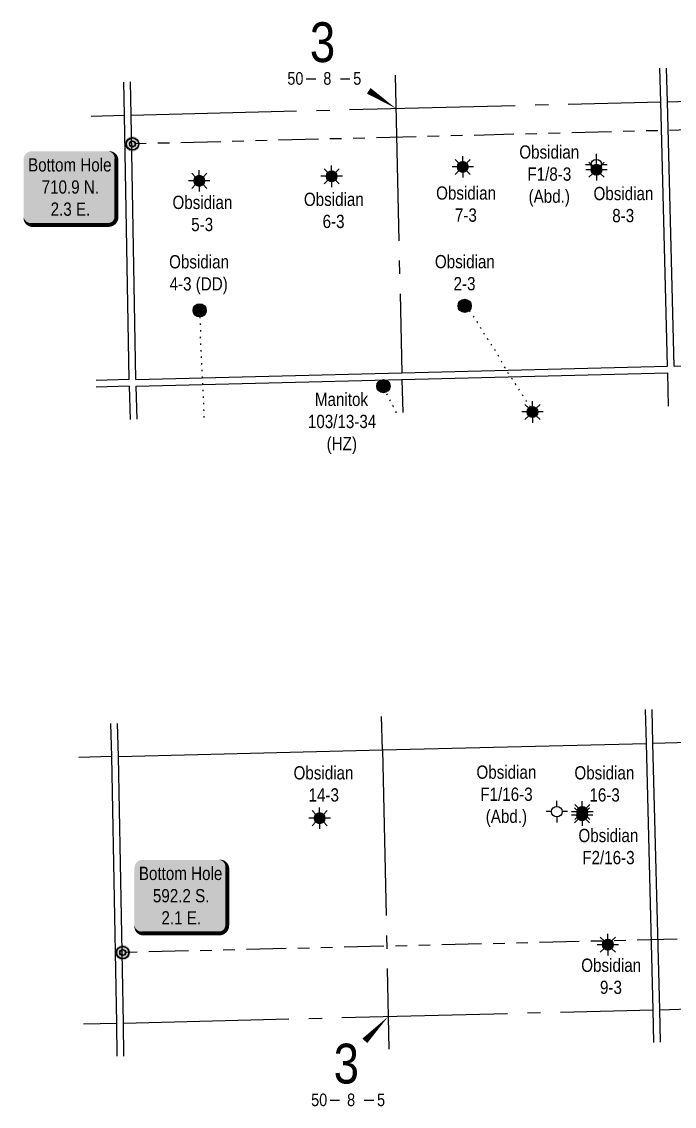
# Model space of a CAD drawing. Extents: x 626550 to 632078, y 5902939 to 5909485.
# Drawn here: x 630402 to 630895, y 5903081 to 5903899 of the extents above; entities that cross this region are included whole.
import ezdxf
from ezdxf.enums import TextEntityAlignment as Align

# ---------------------------------------------------------------- set-up
doc = ezdxf.new("R2010")
doc.units = 0
doc.header["$LTSCALE"] = 5
for name, pattern in [('foc-DOT', [1, 0.2, -0.8]), ('foc-DRILLPATH', [14.75, 6, -1.75, 1.75, -1.75, 1.75, -1.75]), ('foc-QUARTERLINE', [33, 25, -3, 2, -3])]:
    doc.linetypes.add(name, pattern=pattern)
for name, color, linetype in [('10', 1, 'Continuous'), ('9', 3, 'Continuous'), ('ABADATA-DRILL', 8, 'foc-DOT'), ('ABADATA-DRILL-T', 8, 'Continuous'), ('CG-NOTES', 7, 'Continuous'), ('L-MON', 1, 'Continuous'), ('L-QSEC', 8, 'foc-QUARTERLINE'), ('L-SEC', 7, 'Continuous'), ('L-SECLBL', 7, 'Continuous'), ('P-PDRILLPATH', 12, 'foc-DRILLPATH')]:
    doc.layers.add(name, color=color, linetype=linetype)
doc.styles.add('80', font='ARIALN.TTF', dxfattribs={"height": 10})
doc.styles.add('80L', font='ARIALN.TTF', dxfattribs={"height": 10})
doc.styles.add('SIMPLEX', font='ARIALN.TTF')

# ---------------------------------------------------------------- blocks, each defined once
blk = doc.blocks.new('L-SECLBL')
at = {"layer": '9', "color": 7}
for p, q in [((-5.08, -27.83), (-12.29, -27.83)), ((20.7, -27.83), (13.5, -27.83))]:
    blk.add_line(p, q, dxfattribs=at)
at = {"layer": '10', "color": 2, "style": 'SIMPLEX'}
blk.add_attdef('SEC', text='', height=30, dxfattribs=at).set_placement((0, 0), align=Align.MIDDLE)
at = {"layer": '10', "color": 5, "style": '80L'}
blk.add_attdef('TWP', text='', height=9.5, dxfattribs=at).set_placement((-14.43, -27.37), align=Align.MIDDLE_RIGHT)
blk.add_attdef('RGE', text='', height=9.5, dxfattribs=at).set_placement((3.62, -27.37), align=Align.MIDDLE_CENTER)
blk.add_attdef('MER', text='', height=9.5, dxfattribs=at).set_placement((23.17, -27.37), align=Align.MIDDLE_LEFT)
blk = doc.blocks.new('GAS')
h = blk.add_hatch(color=255)
h.dxf.hatch_style = 1
edge = h.paths.add_edge_path()
edge.add_arc((0, 0), 0.9, 0, 360)
for p, q in [((-0.81, 0), (-1.62, 0)), ((-0.57, 0.57), (-1.14, 1.14)), ((0, 0.81), (0, 1.62)), ((0.57, 0.57), (1.14, 1.14)), ((1.62, 0), (0.81, 0)), ((-0.57, -0.57), (-1.14, -1.14)), ((0, -0.81), (0, -1.62)), ((1.14, -1.14), (0.57, -0.57))]:
    blk.add_line(p, q)
blk.add_circle((0, 0), 0.8)
blk = doc.blocks.new('BH-Existing')
at = {"layer": 'ABADATA-DRILL-T'}
h = blk.add_hatch(color=256, dxfattribs=at)
h.dxf.hatch_style = 1
edge = h.paths.add_edge_path()
edge.add_arc((0, 0), 0.5, 0, 360)
blk.add_circle((0, 0), 0.5, dxfattribs=at)
blk = doc.blocks.new('GABD')
for p, q in [((-0.81, 0), (-1.62, 0)), ((0, 0.81), (0, 1.62)), ((1.62, 0), (0.81, 0)), ((0, -0.81), (0, -1.62))]:
    blk.add_line(p, q)
blk.add_circle((0, 0), 0.8)
blk = doc.blocks.new('plbh')
at = {"layer": 'L-MON'}
h = blk.add_hatch(color=255, dxfattribs=at)
h.dxf.hatch_style = 1
edge = h.paths.add_edge_path()
edge.add_arc((0, 0), 1.16, 0, 360)
h = blk.add_hatch(color=256, dxfattribs=at)
h.dxf.hatch_style = 1
h.paths.add_polyline_path([(-0.96, 0, 1), (0.96, 0, 1)])
h.paths.add_polyline_path([(0.91, 0, -1), (-0.91, 0, -1)], flags=16)
h.paths.add_polyline_path([(0.45, 0, -1), (-0.45, 0, -1)], flags=0)
h = blk.add_hatch(color=256, dxfattribs=at)
h.dxf.hatch_style = 1
h.paths.add_polyline_path([(-0.45, 0, 1), (0.45, 0, 1)])
h.paths.add_polyline_path([(0.4, 0, -1), (-0.4, 0, -1)], flags=16)
at = {"layer": 'L-MON', "color": 240}
for radius in [0.96, 0.91, 0.45, 0.4]:
    blk.add_circle((0, 0), radius, dxfattribs=at)
blk = doc.blocks.new('*U528')
h = blk.add_hatch(color=255)
edge = h.paths.add_edge_path()
edge.add_line((-29, -28.5), (29, -28.5))
edge.add_arc((29, -22.5), 6, 270, 360)
edge.add_line((35, -22.5), (35, 21))
edge.add_arc((29, 21), 6, 0, 90)
edge.add_line((29, 27), (-29, 27))
edge.add_arc((-29, 21), 6, 90, 180)
edge.add_line((-35, 21), (-35, -22.5))
edge.add_arc((-29, -22.5), 6, 180, 270)
at = {"color": 14, "flags": 128}
blk.add_lwpolyline([(-29, -28.5, 3, 3, 0), (29, -28.5, 3, 3, 0.414214), (35, -22.5, 3, 3, 0), (35, 21, 3, 0, 0.414214), (29, 27, 0, 0, 0), (-29, 27, 0, 0, 0.414214), (-35, 21, 0, 0, 0), (-35, -22.5, 0, 3, 0.414214)], format="xyseb", close=True, dxfattribs=at)
at = {"color": 14, "style": '80'}
blk.add_attdef('ENTER_TEXT_001', (-26.85, -4.92), '', height=10, dxfattribs=at)

msp = doc.modelspace()

# ---------------------------------------------------------------- linework, layer by layer
at = {"layer": 'ABADATA-DRILL', "flags": 128}
for points in [[(630787.547, 5903604.564), (630787.565, 5903604.565), (630787.587, 5903604.568), (630787.6, 5903604.571), (630787.61, 5903604.571), (630787.642, 5903604.572), (630787.665, 5903604.573), (630787.687, 5903604.568), (630787.717, 5903604.564), (630787.75, 5903604.562), (630787.783, 5903604.556), (630787.813, 5903604.554), (630787.835, 5903604.552), (630787.853, 5903604.55), (630787.873, 5903604.548), (630787.893, 5903604.546), (630787.913, 5903604.549), (630787.93, 5903604.547), (630787.953, 5903604.548), (630787.978, 5903604.546), (630788.003, 5903604.539), (630788.023, 5903604.532), (630788.071, 5903604.511), (630788.084, 5903604.506), (630788.107, 5903604.494), (630788.117, 5903604.492), (630788.117, 5903604.497), (630788.098, 5903604.534), (630788.059, 5903604.621), (630788.015, 5903604.745), (630787.963, 5903604.908), (630787.896, 5903605.097), (630787.803, 5903605.297), (630787.697, 5903605.509), (630787.568, 5903605.758), (630787.423, 5903606.039), (630787.254, 5903606.352), (630787.068, 5903606.682), (630786.851, 5903607.029), (630786.611, 5903607.39), (630786.343, 5903607.766), (630786.058, 5903608.166), (630785.769, 5903608.588), (630785.464, 5903609.043), (630785.162, 5903609.49), (630784.854, 5903609.949), (630784.498, 5903610.472), (630784.123, 5903611.017), (630783.735, 5903611.582), (630783.339, 5903612.162), (630782.925, 5903612.768), (630782.519, 5903613.388), (630782.109, 5903614.019), (630781.689, 5903614.653), (630781.262, 5903615.292), (630780.86, 5903615.926), (630780.459, 5903616.616), (630780.064, 5903617.326), (630779.66, 5903618.04), (630779.243, 5903618.759), (630778.806, 5903619.48), (630778.352, 5903620.193), (630777.901, 5903620.871), (630776.978, 5903622.257), (630776.081, 5903623.653), (630775.205, 5903625.055), (630774.325, 5903626.442), (630773.39, 5903627.84), (630772.43, 5903629.227), (630771.461, 5903630.649), (630770.492, 5903632.079), (630769.547, 5903633.464), (630768.634, 5903634.873), (630767.764, 5903636.337), (630766.924, 5903637.85), (630766.09, 5903639.368), (630765.234, 5903640.878), (630764.376, 5903642.371), (630763.549, 5903643.847), (630762.681, 5903645.429), (630761.829, 5903646.989), (630760.907, 5903648.627), (630759.957, 5903650.205), (630758.975, 5903651.754), (630757.989, 5903653.273), (630756.983, 5903654.779), (630755.995, 5903656.263), (630754.974, 5903657.776), (630753.959, 5903659.265), (630752.991, 5903660.752), (630752.077, 5903662.18), (630751.146, 5903663.628), (630750.252, 5903665.052), (630749.371, 5903666.487), (630748.525, 5903667.882), (630747.718, 5903669.276), (630746.935, 5903670.658), (630746.136, 5903672.037), (630744.6, 5903674.554), (630743.836, 5903675.724), (630743.082, 5903676.789), (630742.355, 5903677.772), (630741.634, 5903678.723), (630740.933, 5903679.617), (630740.24, 5903680.444), (630739.549, 5903681.223), (630738.866, 5903681.983), (630738.704, 5903682.158), (630738.198, 5903682.717), (630737.544, 5903683.445), (630736.887, 5903684.163), (630736.377, 5903684.707)], [(630539.909, 5903600.382), (630539.882, 5903601.136), (630539.751, 5903603.791), (630539.619, 5903606.506), (630539.5, 5903609.196), (630539.4, 5903611.922), (630539.302, 5903614.638), (630539.101, 5903618.144), (630538.935, 5903620.798), (630538.832, 5903623.549), (630538.768, 5903626.318), (630538.678, 5903629.049), (630538.574, 5903631.627), (630538.427, 5903634.229), (630538.255, 5903636.868), (630538.121, 5903639.64), (630537.995, 5903642.395), (630537.811, 5903645.141), (630537.655, 5903647.828), (630537.515, 5903650.433), (630537.361, 5903652.947), (630537.206, 5903655.484), (630537.058, 5903657.936), (630537.013, 5903659.505), (630537.017, 5903660.308), (630537.042, 5903661.149), (630537.089, 5903662.003), (630537.139, 5903662.855), (630537.196, 5903664.487), (630537.17, 5903665.939), (630537.132, 5903666.598), (630537.083, 5903667.235), (630537.023, 5903667.879), (630536.983, 5903668.533), (630536.973, 5903669.188), (630536.973, 5903669.843), (630536.971, 5903670.493), (630536.966, 5903671.128), (630536.924, 5903672.355), (630536.861, 5903673.589), (630536.807, 5903674.833), (630536.722, 5903676.646), (630536.718, 5903676.701), (630536.462, 5903680.283), (630536.382, 5903681.239)], [(630684.764, 5903603.962), (630684.57, 5903604.355), (630683.52, 5903606.482), (630682.488, 5903608.58), (630681.446, 5903610.688), (630680.417, 5903612.798), (630679.416, 5903614.865), (630678.428, 5903616.904), (630677.402, 5903619.057), (630676.341, 5903621.319), (630675.041, 5903624.09)]]:
    msp.add_lwpolyline(points, dxfattribs=at)
at = {"layer": 'L-QSEC'}
for p, q in [((630683.999, 5903858.761), (630688.892, 5903634.091)), ((630889.449, 5903838.705), (631292.671, 5903849.259)), ((630484.626, 5903828.613), (630884.423, 5903838.574)), ((630454.576, 5903827.9), (630479.6, 5903828.488)), ((630689.002, 5903629.064), (630689.677, 5903604.083)), ((630674.324, 5903349.54), (630673.598, 5903374.805)), ((630674.324, 5903349.54), (630679.244, 5903123.654)), ((630883.605, 5903153.571), (631286.827, 5903164.124)), ((630478.782, 5903143.479), (630878.579, 5903153.44)), ((630448.732, 5903142.766), (630473.756, 5903143.354))]:
    msp.add_line(p, q, dxfattribs=at)
at = {"layer": 'L-SEC', "flags": 128}
for points in [[(630889.504, 5903639.067), (630884.423, 5903838.574), (630883.781, 5903863.915)], [(630894.531, 5903639.192), (630889.45, 5903838.702), (630888.808, 5903864.044)], [(630483.148, 5903629.017), (630479.6, 5903828.488), (630479.148, 5903853.477)], [(630488.175, 5903629.141), (630484.627, 5903828.577), (630484.175, 5903853.606)], [(630894.531, 5903639.192), (631095.206, 5903644.183), (631270.847, 5903648.618)], [(630488.175, 5903629.141), (630688.878, 5903634.091), (630889.507, 5903639.067)], [(630488.264, 5903624.114), (630689.002, 5903629.064), (630889.632, 5903634.04)], [(630890.321, 5903609.041), (630889.632, 5903634.04)], [(630483.11, 5903629.016), (630458.154, 5903628.387)], [(630483.113, 5903629.016), (630483.148, 5903629.017)], [(630483.237, 5903623.99), (630458.244, 5903623.359)], [(630483.237, 5903623.99), (630483.912, 5903598.999)], [(630488.264, 5903624.125), (630488.938, 5903599.123)], [(630488.265, 5903624.079), (630488.264, 5903624.114)], [(630879.206, 5903128.812), (630878.579, 5903153.44), (630873.484, 5903354.495), (630872.755, 5903379.985)], [(630884.233, 5903128.942), (630883.606, 5903153.568), (630878.51, 5903354.631), (630877.782, 5903380.116)], [(630474.2, 5903118.365), (630473.756, 5903143.354), (630470.119, 5903344.505), (630469.402, 5903369.495)], [(630479.227, 5903118.495), (630478.783, 5903143.443), (630475.146, 5903344.622), (630474.429, 5903369.625)], [(630878.51, 5903354.63), (631081.355, 5903360.083), (631259.368, 5903364.827)], [(630475.146, 5903344.629), (630674.324, 5903349.54), (630873.484, 5903354.495)], [(630470.119, 5903344.505), (630445.125, 5903343.915)]]:
    msp.add_lwpolyline(points, dxfattribs=at)
at = {"layer": 'L-SECLBL', "flags": 128}
for points in [[(630684.547, 5903833.594, 0, 4.998, 0), (630663.99, 5903846.931, 0, 0, 0)], [(630678.703, 5903148.46, 0, 4.998, 0), (630661.045, 5903130.047, 0, 0, 0)]]:
    msp.add_lwpolyline(points, format="xyseb", dxfattribs=at)
at = {"layer": 'P-PDRILLPATH', "flags": 128}
for points in [[(631658.172, 5903835.272), (631583.678, 5903834.547), (630485.678, 5903806.797)], [(631652.228, 5903153.889), (631635.084, 5903224.413), (630478.334, 5903196.663)]]:
    msp.add_lwpolyline(points, dxfattribs=at)

# ---------------------------------------------------------------- block references
at = {"layer": 'ABADATA-DRILL-T'}
for name, p, xscale, yscale, zscale in [('GABD', (630835.765, 5903791.164), 4.998401599999999, 4.998401599999999, 4.998401599999999), ('BH-Existing', (630536.375, 5903681.242), 9.996803199999999, 9.996803199999999, 9.996803199999999), ('BH-Existing', (630736.379, 5903684.697), 9.996803199999999, 9.996803199999999, 9.996803199999999), ('BH-Existing', (630675.044, 5903624.088), 9.996803199999999, 9.996803199999999, 9.996803199999999), ('GABD', (630805.963, 5903302.988), 4.998401599999999, 4.998401599999999, 4.998401599999999)]:
    msp.add_blockref(name, p, dxfattribs=dict(at, xscale=xscale, yscale=yscale, zscale=zscale))
at = {"layer": 'ABADATA-DRILL-T', "color": 6, "xscale": 4.998401599999999, "yscale": 4.998401599999999, "zscale": 4.998401599999999}
for p in [(630636.003, 5903782.41), (630734.919, 5903789.484), (630835.867, 5903787.354), (630536.088, 5903778.991), (630787.547, 5903604.564), (630824.993, 5903300.272), (630825.177, 5903302.753), (630626.923, 5903298.074), (630844.397, 5903202.591)]:
    msp.add_blockref('GAS', p, dxfattribs=at)
at = {"layer": 'CG-NOTES', "color": 3}
ref = msp.add_blockref('*U528', (630438.559, 5903774.236), dxfattribs=dict(at, xscale=0.99968032, yscale=0.99968032, zscale=0.99968032))
ref.add_attrib('ENTER_TEXT_001', 'Bottom Hole', (630406.877, 5903786.025), dxfattribs={"layer": '0', "color": 14, "height": 9.9968, "style": '80'})
ref.add_attrib('ENTER_TEXT_002', '710.9 N.', (630417.14, 5903769.323), dxfattribs={"layer": '0', "color": 14, "height": 9.9968, "style": '80'})
ref.add_attrib('ENTER_TEXT_003', '2.3 E.', (630423.925, 5903752.621), dxfattribs={"layer": '0', "color": 14, "height": 9.9968, "style": '80'})
ref = msp.add_blockref('*U528', (630522.169, 5903239.634), dxfattribs=dict(at, xscale=0.99968032, yscale=0.99968032, zscale=0.99968032))
ref.add_attrib('ENTER_TEXT_001', 'Bottom Hole', (630490.487, 5903251.409), dxfattribs={"layer": '0', "color": 14, "height": 9.9968, "style": '80'})
ref.add_attrib('ENTER_TEXT_002', '592.2 S.', (630501.098, 5903234.57), dxfattribs={"layer": '0', "color": 14, "height": 9.9968, "style": '80'})
ref.add_attrib('ENTER_TEXT_003', '2.1 E.', (630507.535, 5903217.868), dxfattribs={"layer": '0', "color": 14, "height": 9.9968, "style": '80'})
at = {"layer": 'L-MON', "xscale": 4.998401599999999, "yscale": 4.998401599999999, "zscale": 4.998401599999999}
for p in [(630485.678, 5903806.797), (630478.334, 5903196.663)]:
    msp.add_blockref('plbh', p, dxfattribs=at)
at = {"layer": 'L-SECLBL'}
msp.add_blockref('L-SECLBL', (630629.108, 5903883.627), dxfattribs=at).add_auto_attribs({'SEC': '3', 'TWP': '50', 'RGE': '8', 'MER': '5'})
at = {"layer": 'L-SECLBL', "xscale": 0.99968032, "yscale": 0.99968032, "zscale": 0.99968032}
msp.add_blockref('L-SECLBL', (630647.074, 5903112.898), dxfattribs=at).add_auto_attribs({'SEC': '3', 'TWP': '50', 'RGE': '8', 'MER': '5'})

# ---------------------------------------------------------------- texts
at = {"layer": 'ABADATA-DRILL-T', "attachment_point": 1, "style": '80L'}
for s, width, insert, char_height in [('\\pi0.35403;Obsidian\\P\\pi6.4674;F1/8-3\\P\\pi7.3641;(Abd.)', 44.5276, (630777.262, 5903805.731), 9.9968), ('\\pi0.35403;Obsidian\\P\\pi14.524;7-3', 44.5276, (630714.496, 5903774.781), 9.9968), ('\\pi0.35403;Obsidian\\P\\pi14.49;8-3', 44.5276, (630833.27, 5903774.413), 9.9968), ('\\pi0.35403;Obsidian\\P\\pi14.49;5-3', 44.5276, (630515.516, 5903767.721), 9.9968), ('\\pi0.35403;Obsidian\\P\\pi14.466;6-3', 44.5276, (630614.695, 5903770.032), 9.9968), ('\\pi0.35403;Obsidian\\P\\pi0.73249;4-3 (DD)', 44.5276, (630512.965, 5903722.908), 9.9968), ('\\pi0.35403;Obsidian\\P\\pi14.422;2-3', 44.5276, (630713.579, 5903723.037), 9.9968), ('\\pi5.3399;Manitok\\P\\pi0.05;103/13-34 \\P\\pi14.197;(HZ)', 49.90218, (630618.022, 5903619.087), 10), ('\\pi0.35403;Obsidian\\P\\pi11.691;14-3', 44.5276, (630606.89, 5903337.287), 9.9968), ('\\pi0.35403;Obsidian\\P\\pi3.2828;F1/16-3\\P\\pi7.3641;(Abd.)', 44.5276, (630744.919, 5903337.803), 9.9968), ('\\pi0.35403;Obsidian\\P\\pi11.691;16-3', 44.5276, (630818.848, 5903337.294), 9.9968), ('\\pi0.35403;Obsidian\\P\\pi3.2828;F2/16-3', 44.5276, (630821.871, 5903290.001), 9.9968), ('\\pi0.35403;Obsidian\\P\\pi14.49;9-3', 44.5276, (630824.01, 5903192.106), 9.9968)]:
    msp.add_mtext_dynamic_manual_height_columns(s, width=width, gutter_width=50, heights=[0], dxfattribs=dict(at, insert=insert, char_height=char_height))

doc.saveas('drawing.dxf')
